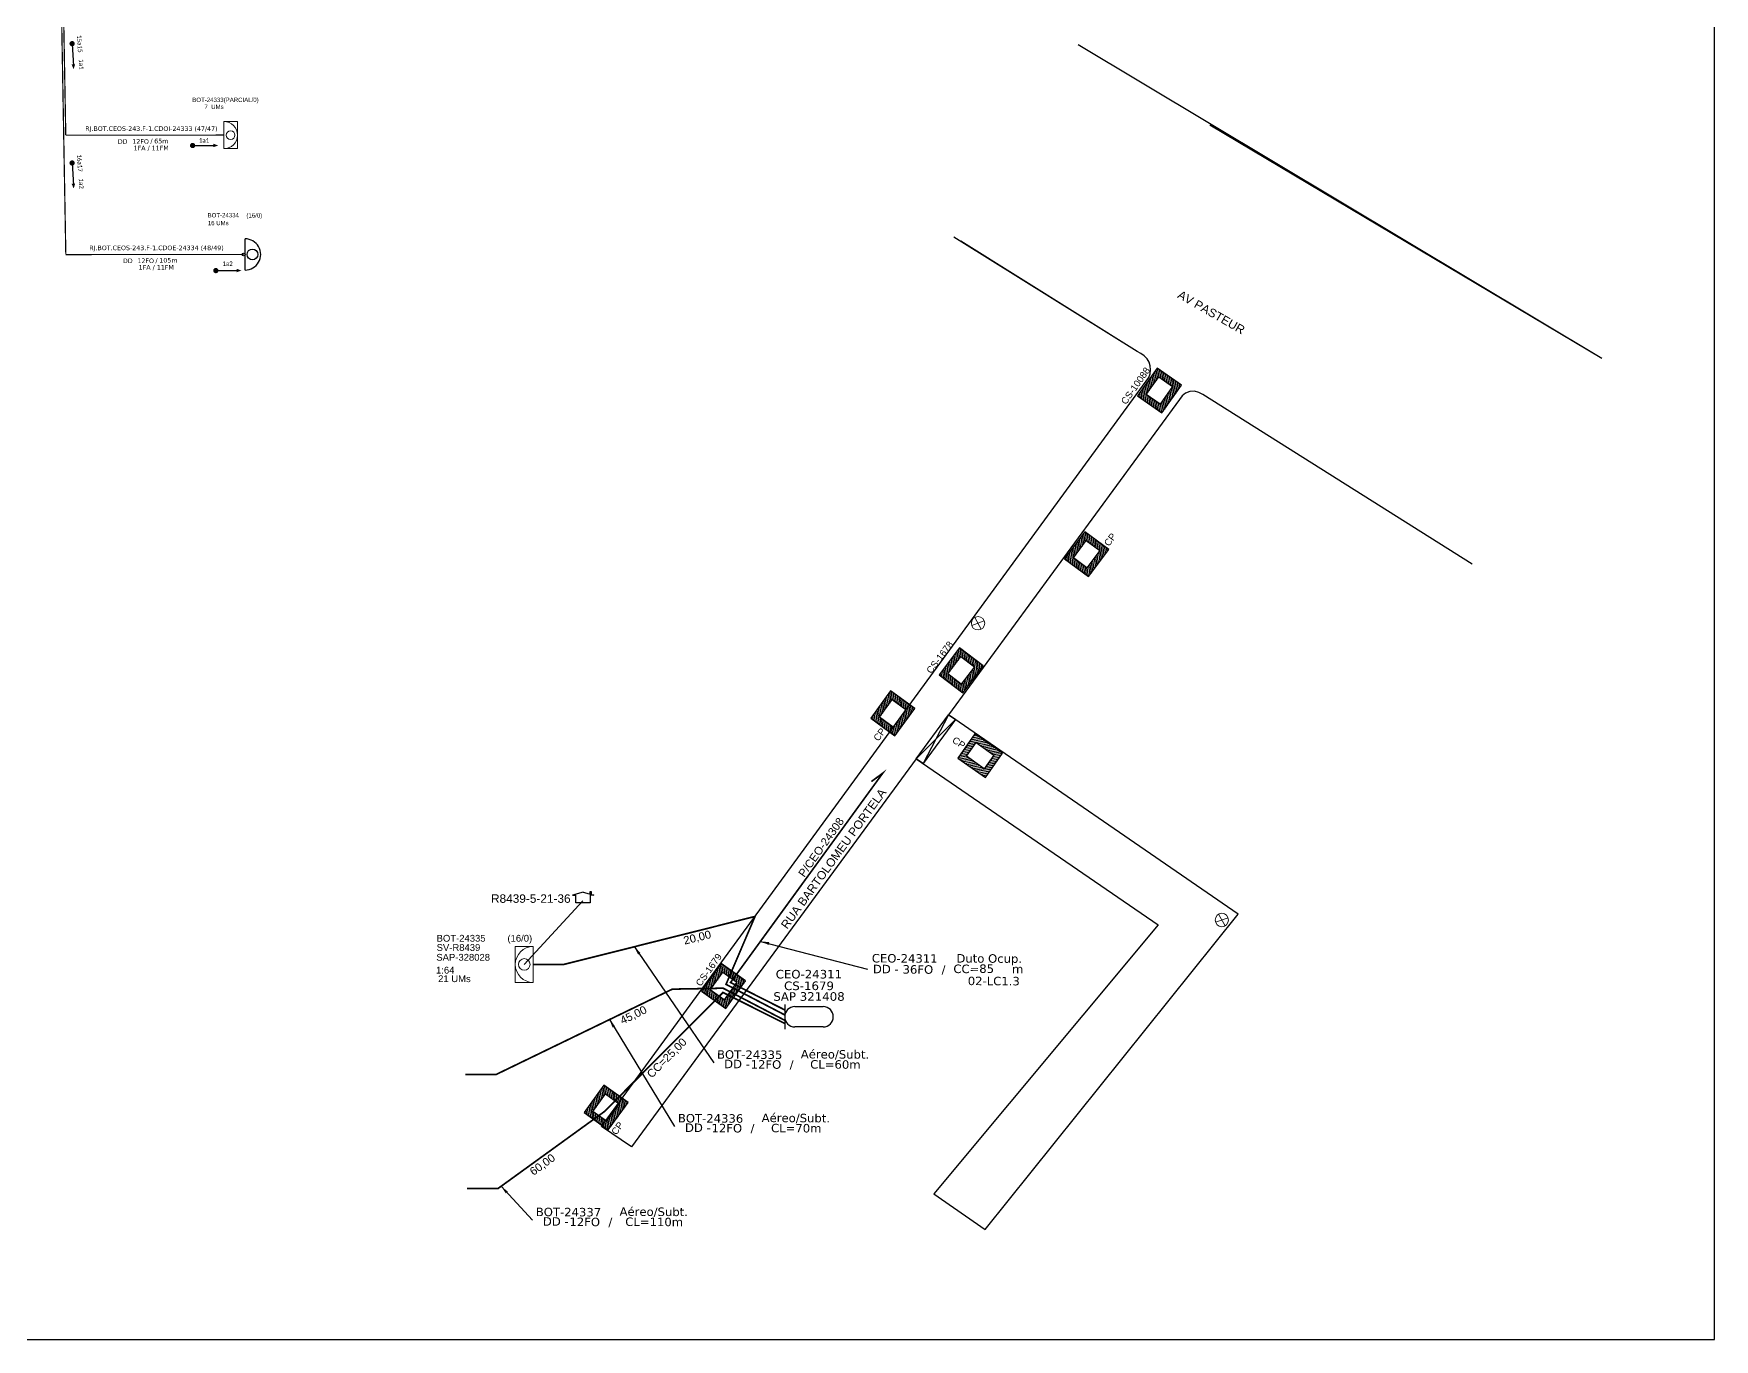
# Model space of a CAD drawing. Extents: x 890 to 4090, y 1694 to 3298.
# Drawn here: x 1332 to 1728.9, y 1694.1 to 2002.5 of the extents above; entities that cross this region are included whole.
import ezdxf
from ezdxf.enums import TextEntityAlignment as Align

# ---------------------------------------------------------------- set-up
doc = ezdxf.new("R2010")
doc.units = 0
doc.header["$MEASUREMENT"] = 0
doc.layers.get('0').update_dxf_attribs({"linetype": 'CONTINUOUS'})
for name, color, linetype in [('10.1-Caixas Subterrâneas', 5, 'CONTINUOUS'), ('20.4-CEOS', 1, 'CONTINUOUS'), ('20.5-CEO', 1, 'CONTINUOUS'), ('CAP a instalar', 1, 'CONTINUOUS'), ('CDO_POSTE', 1, 'CONTINUOUS'), ('label_cabos', 7, 'CONTINUOUS'), ('locais', 7, 'CONTINUOUS'), ('METRAGEM', 92, 'CONTINUOUS'), ('QUADRA', 94, 'CONTINUOUS'), ('SETA', 7, 'CONTINUOUS'), ('surveys', 7, 'CONTINUOUS'), ('surveys legendas', 7, 'CONTINUOUS')]:
    doc.layers.add(name, color=color, linetype=linetype)
for name, color, linetype, lineweight in [('10.4-Postes', 1, 'CONTINUOUS', 0), ("20.0-LEGENDA DOS CDO'S", 1, 'CONTINUOUS', 0), ('20.1-CDO_INTERIOR', 1, 'CONTINUOUS', 0), ('20.2-CDO_POSTE', 1, 'CONTINUOUS', 5), ('40.1-ETIQUETAS', 1, 'CONTINUOUS', 20), ('Segmento Logradouro Texto', 251, 'CONTINUOUS', 0)]:
    doc.layers.add(name, color=color, linetype=linetype, lineweight=lineweight)
doc.layers.add('DROP DE CLIENTE', color=140, linetype='CONTINUOUS', plot=False)
doc.styles.add('ARIAL', font='arial.ttf')
doc.styles.add('DIGICADE', font='arial.ttf')
doc.styles.add('siredit', font='verdana.ttf')
doc.dimstyles.new('CC', dxfattribs={"dimtxt": 1, "dimasz": 2, "dimexe": 0.18, "dimexo": 0.0625, "dimgap": 0.09, "dimtad": 0, "dimdec": 0, "dimrnd": 1, "dimzin": 0, "dimdsep": 46, "dimtxsty": 'siredit', "dimblk": 'NONE', "dimcen": 0, "dimse1": 1, "dimse2": 1, "dimsd1": 1, "dimsd2": 1, "dimclrt": 7, "dimadec": 0, "dimazin": 0, "dimtfac": 1, "dimtdec": 0, "dimtofl": 0, "dimtmove": 0, "dimatfit": 3, "dimfxl": 0, "dimtolj": 1, "dimtzin": 0, "dimarcsym": 0})

# ---------------------------------------------------------------- blocks, each defined once
blk = doc.blocks.new('SURVEY_SURVEY')
for p, q in [((-0.0000126, 0.0000127), (-0.0000251, 0.000009)), ((-0.0000251, 0.000009), (-0.0000212, 0.000009)), ((-0.0000212, 0), (-0.0000212, 0.000009)), ((-0.000004, 0), (-0.0000212, 0)), ((-0.0000126, 0.0000127), (0, 0.000009)), ((-0.0000041, 0.0000132), (-0.0000028, 0.0000132)), ((-0.0000041, 0.0000103), (-0.0000041, 0.0000132)), ((0, 0.000009), (-0.000004, 0.000009)), ((-0.000004, 0.000009), (-0.000004, 0)), ((-0.0000028, 0.0000132), (-0.0000028, 0.0000099))]:
    blk.add_line(p, q)
blk = doc.blocks.new('POSTE_CELULA_9')
at = {"layer": '10.4-Postes', "color": 10}
for points in [[(-98.28, 125.14), (-100.92, 124.16)], [(-100.27, 125.89), (-98.93, 123.41)]]:
    blk.add_lwpolyline(points, dxfattribs=at)
blk.add_circle((-99.6, 124.65), 1.41, dxfattribs=at)
blk = doc.blocks.new('*X341')
at = {"color": 0, "linetype": 'Continuous'}
for p, q in [((-1.25, 0.34099), (-0.49099, 1.1)), ((-1.25, 0.517767), (-0.667767, 1.1)), ((-1.25, 0.694544), (-0.844544, 1.1)), ((-1.25, 0.87132), (-1.02132, 1.1)), ((-1.25, 1.048097), (-1.198097, 1.1)), ((-1.25, 0.164214), (-0.8035, 0.610714)), ((-1.25, -0.012563), (-0.8035, 0.433937)), ((-1.25, -0.18934), (-0.8035, 0.25716)), ((-1.25, -0.366117), (-0.8035, 0.080383)), ((-0.789214, 0.625), (-0.314214, 1.1)), ((-0.612437, 0.625), (-0.137437, 1.1)), ((-0.43566, 0.625), (0.03934, 1.1)), ((-0.258883, 0.625), (0.216117, 1.1)), ((-0.082107, 0.625), (0.392893, 1.1)), ((0.09467, 0.625), (0.56967, 1.1)), ((0.271447, 0.625), (0.746447, 1.1)), ((0.448223, 0.625), (0.923223, 1.1)), ((0.625, 0.625), (1.1, 1.1)), ((0.801777, 0.625), (1.25, 1.073223)), ((0.8035, 0.449947), (1.25, 0.896447)), ((0.8035, 0.27317), (1.25, 0.71967)), ((0.8035, 0.096393), (1.25, 0.542893)), ((0.8035, -0.080383), (1.25, 0.366117)), ((0.8035, -0.25716), (1.25, 0.18934)), ((0.8035, -0.433937), (1.25, 0.012563)), ((-1.25, -0.542893), (-0.8035, -0.096393)), ((-1.25, -0.71967), (-0.8035, -0.27317)), ((-1.25, -0.896447), (-0.8035, -0.449947)), ((-1.25, -1.073223), (-0.801777, -0.625)), ((-1.1, -1.1), (-0.625, -0.625)), ((-0.923223, -1.1), (-0.448223, -0.625)), ((-0.746447, -1.1), (-0.271447, -0.625)), ((-0.56967, -1.1), (-0.09467, -0.625)), ((-0.392893, -1.1), (0.082107, -0.625)), ((-0.216117, -1.1), (0.258883, -0.625)), ((-0.03934, -1.1), (0.43566, -0.625)), ((0.137437, -1.1), (0.612437, -0.625)), ((0.314214, -1.1), (0.789214, -0.625)), ((0.49099, -1.1), (1.25, -0.34099)), ((0.667767, -1.1), (1.25, -0.517767)), ((0.8035, -0.610714), (1.25, -0.164214)), ((0.844544, -1.1), (1.25, -0.694544)), ((1.02132, -1.1), (1.25, -0.87132)), ((1.198097, -1.1), (1.25, -1.048097))]:
    blk.add_line(p, q, dxfattribs=at)
blk = doc.blocks.new('MANHOLE_MQ')
at = {"color": 0, "linetype": 'Continuous'}
for p, q in [((0.00000623, 0.00000569), (-0.00000627, 0.00000569)), ((-0.00000627, 0.00000569), (-0.00000627, -0.00000531)), ((-0.00000404, 0.00000331), (0.00000399, 0.00000331)), ((-0.00000404, -0.00000294), (-0.00000404, 0.00000331)), ((0.00000399, 0.00000331), (0.00000399, -0.00000294)), ((0.00000623, -0.00000531), (0.00000623, 0.00000569)), ((-0.00000627, -0.00000531), (0.00000623, -0.00000531)), ((0.00000399, -0.00000294), (-0.00000404, -0.00000294)), ((0.00000399, -0.00000294), (0.00000399, -0.00000294))]:
    blk.add_line(p, q, dxfattribs=at)
at = {"color": 0, "linetype": 'Continuous', "xscale": 5e-06, "yscale": 5e-06, "zscale": 1e-05}
blk.add_blockref('*X341', (-0.00000002, 0.00000019), dxfattribs=at)
blk = doc.blocks.new('Inst CB DT OCUP CFOA-SM-DD-S-36')
at = {"layer": 'label_cabos', "color": 0, "style": 'siredit'}
for tag, flags, p in [('ID_ATIVIDADE', 3, (1.31, 2.67)), ('FATOR', 1, (11.56, 2.55))]:
    blk.add_attdef(tag, text='', height=1, rotation=359.69, dxfattribs=dict(at, flags=flags)).set_placement(p, align=Align.MIDDLE_CENTER)
for tag, p in [('TIPO_CABO', (1.11, 0)), ('DESTINO_CABO', (3.13, 1.26)), ('CABO', (4.69, -0.05)), ('/', (7.71, -0.05)), ('LANCE', (10.41, 0.02)), ('TIPO_CABO', (13.11, 1.24)), ('UND', (16.46, 0)), ('FID', (13.65, -1.41))]:
    blk.add_attdef(tag, text='', height=1, rotation=359.69, dxfattribs=at).set_placement(p, align=Align.MIDDLE_CENTER)
blk.add_attdef('QTDE', (11.93, -0.45), '', height=1, rotation=359.69, dxfattribs=at)
blk = doc.blocks.new('_None')
blk = doc.blocks.new('LEGENDA DOS CABOS')
at = {"layer": 'label_cabos', "color": 0, "style": 'siredit'}
for tag, p in [('ID', (4.24, 1.63)), ('XX', (14.31, 1.67)), ('TIPO_CABO', (2.74, 0.52)), ('CABO', (6.16, 0.47)), ('/', (9.19, 0.47)), ('METROS', (14.36, 0.47))]:
    blk.add_attdef(tag, text='', height=1, rotation=359.69, dxfattribs=at).set_placement(p, align=Align.MIDDLE_CENTER)
blk = doc.blocks.new('CDOE-TEXTO PADRÃO')
at = {"layer": "20.0-LEGENDA DOS CDO'S", "color": 0, "style": 'ARIAL'}
for tag, p in [('CDO_N', (0.49, 7.39)), ('SAP', (0.51, 1.67)), ('CORDOALHA', (0.5, 4.33)), ('SPLITER_1', (0.59, -0.91)), ('(XX-XX_F)S', (0.54, -8.29)), ('SPLITER_2', (0.6, -3.55)), ('(XX-XX_L)S', (0.55, -10.83)), ('UMS', (0.55, -13.15))]:
    blk.add_attdef(tag, p, '', height=1.7, rotation=0.11799, dxfattribs=at)
blk.add_attdef('FIBRAS_UTILIZADAS', text='', height=1.7, rotation=0.11799, dxfattribs=at).set_placement((19.77, 7.43), align=Align.CENTER)
blk = doc.blocks.new('ETIQUETA_RS5F')
at = {"layer": '40.1-ETIQUETAS', "color": 0, "style": 'siredit'}
blk.add_text('/', height=1.5, dxfattribs=at).set_placement((1.55, -1.95), align=Align.MIDDLE_RIGHT)
for tag, p in [('ETIQUETA_R_SECUNDARIA', (1.18, 2.1)), ('ETIQUETA_R_PRIMARIA', (1.18, 4.1)), ('F_ATIVAS/F_MORTAS', (1.11, -4.24))]:
    blk.add_attdef(tag, text='', height=1.5, dxfattribs=at).set_placement(p, align=Align.MIDDLE_CENTER)
for tag, p in [('TIPO_CABO', (-6.62, -2.12)), ('CAP_CABO', (0.37, -2.09))]:
    blk.add_attdef(tag, text='', height=1.5, dxfattribs=at).set_placement(p, align=Align.MIDDLE_RIGHT)
blk.add_attdef('METROS', text='', height=1.5, dxfattribs=at).set_placement((2.11, -1.95), align=Align.MIDDLE_LEFT)
for tag, p in [('FUSÃO_1', (0.82, -8.39)), ('FUSÃO_2', (0.82, -10.6)), ('FUSÃO_3', (0.82, -12.93)), ('FUSÃO_4', (0.82, -15.14)), ('FUSÃO_5', (0.82, -17.16))]:
    blk.add_attdef(tag, text='', height=1.5, dxfattribs=at).set_placement(p, align=Align.CENTER)
blk = doc.blocks.new('CDOI_INT')
at = {"layer": '20.1-CDO_INTERIOR', "color": 0, "lineweight": 18}
blk.add_lwpolyline([(4.25, -4.25), (4.25, 4.25), (0, 4.25), (0, -4.25)], close=True, dxfattribs=at)
blk.add_circle((2.12, 0), 1.36, dxfattribs=at)
blk.add_arc((0, 0), 4.25, 270, 90, dxfattribs=at)
at = {"layer": "20.0-LEGENDA DOS CDO'S", "color": 0, "style": 'ARIAL'}
for tag, p in [('CDO_N', (-0.08, 10.38)), ('SPLITER_1', (21.18, 10.38)), ('SAP', (-0.08, 6.23)), ('SURVEY', (-0.08, 8.2)), ('SPLITER_2', (21.19, 8.68)), ('1:XX', (5.94, -2.22)), ('UMS', (5.94, -4.24))]:
    blk.add_attdef(tag, p, '', height=1.36, dxfattribs=at)
blk.add_attdef('FIBRAS_UTILIZADAS', text='', height=1.36, dxfattribs=at).set_placement((15.34, 10.38), align=Align.CENTER)

msp = doc.modelspace()

# ---------------------------------------------------------------- linework, layer by layer
msp.add_lwpolyline([(890.38, 1694.07), (1728.95, 1694.07), (1728.95, 2288.07), (890.38, 2288.07), (890.38, 1694.07)])
at = {"const_width": 0.62, "elevation": 2.2}
for points in [[(1341.07, 2000.46, 1), (1341.11, 1999.84, 1)], [(1369.24, 1976.09, 1), (1369.86, 1976.09, 1)], [(1341.07, 1972.28, 1), (1341.11, 1971.66, 1)], [(1374.73, 1946.55, 1), (1375.35, 1946.55, 1)]]:
    msp.add_lwpolyline(points, format="xyb", close=True, dxfattribs=at)
at = {"linetype": 'Continuous'}
msp.add_lwpolyline([(1540.43, 1831.25), (1548.04, 1841.63), (1549.69, 1840.49), (1542.1, 1830.1), (1540.43, 1831.25), (1549.69, 1840.49), (1548.04, 1841.63), (1542.1, 1830.1)], dxfattribs=at)
at = {"layer": '20.1-CDO_INTERIOR', "color": 1, "lineweight": 18}
msp.add_lwpolyline([(1445.77, 1778.4), (1445.76, 1786.9), (1450.01, 1786.9), (1450.02, 1778.4)], close=True, dxfattribs=at)
msp.add_circle((1447.89, 1782.65), 1.36, dxfattribs=at)
msp.add_arc((1450.01, 1782.65), 4.25, 90.0276, 270.0276, dxfattribs=at)
at = {"layer": '20.5-CEO', "color": 5}
for p, q in [((1511.77, 1772.67), (1518.48, 1772.67)), ((1518.48, 1767.89), (1511.77, 1767.89))]:
    msp.add_line(p, q, dxfattribs=at)
msp.add_lwpolyline([(1509.38, 1773.16), (1509.38, 1767.39)], dxfattribs=at)
for centre, start, end in [((1511.77, 1770.28), 90, 270), ((1518.48, 1770.28), 270, 90)]:
    msp.add_arc(centre, 2.39, start, end, dxfattribs=at)
at = {"layer": 'CAP a instalar', "color": 0, "ltscale": 7, "const_width": 0.289, "elevation": 2.2}
for points in [[(1339.61, 1950.36), (1335.11, 2203.83)], [(1339.61, 1950.33), (1381.6, 1950.36)]]:
    msp.add_lwpolyline(points, dxfattribs=at)
at = {"layer": 'CAP a instalar', "color": 8, "ltscale": 7, "const_width": 0.289, "elevation": 2.2}
for points in [[(1339.6, 1978.54), (1335.54, 2203.83)], [(1339.6, 1978.54), (1376.93, 1978.55)]]:
    msp.add_lwpolyline(points, dxfattribs=at)
at = {"layer": 'CAP a instalar', "color": 0, "ltscale": 5}
msp.add_lwpolyline([(1529.87, 1825.85, 0.4, 0.4, 0), (1532.56, 1827.84, 0.4, 0.4, 0), (1496.6, 1778.38, 0.4, 0.4, 0), (1509.38, 1771.91, 0, 0, 0)], format="xyseb", dxfattribs=at)
at = {"layer": 'CAP a instalar', "color": 1, "ltscale": 5}
msp.add_lwpolyline([(1450.01, 1782.65, 0.4, 0.4, 0), (1457.26, 1782.65, 0.4, 0.4, 0), (1502.38, 1793.98, 0.4, 0.4, 0), (1495.53, 1777.94, 0.4, 0.4, 0), (1509.38, 1770.73, 0, 0, 0)], format="xyseb", dxfattribs=at)
at = {"layer": 'CAP a instalar', "color": 8, "ltscale": 5}
for points in [[(1433.97, 1756.64, 0.4, 0.4, 0), (1441.22, 1756.64, 0.4, 0.4, 0), (1482.86, 1776.81, 0.4, 0.4, 0), (1494.85, 1777.03, 0.4, 0.4, 0), (1509.38, 1769.46, 0, 0, 0)], [(1434.39, 1729.68, 0.4, 0.4, 0), (1441.64, 1729.68, 0.4, 0.4, 0), (1466.8, 1747.89, 0.4, 0.4, 0), (1494.82, 1776.02, 0.4, 0.4, 0), (1509.38, 1768.71, 0, 0, 0)]]:
    msp.add_lwpolyline(points, format="xyseb", dxfattribs=at)
at = {"layer": 'CDO_POSTE', "color": 0}
msp.add_line((1381.94, 1946.68, 2.2), (1381.94, 1954.05, 2.2), dxfattribs=at)
for centre, major_axis, start_param, end_param in [((1381.94, 1950.36, 2.2), (-2.61, 2.61), 2.356194, 5.497787), ((1381.6, 1950.36, 2.2), (-0.241, 0.241), 2.35619449019234, 8.639379797371927), ((1383.69, 1950.36, 2.2), (0.899, 0.899), 3.926991, 10.210176)]:
    msp.add_ellipse(centre, major_axis=major_axis, ratio=1, start_param=start_param, end_param=end_param, dxfattribs=at)
at = {"layer": 'DROP DE CLIENTE', "linetype": 'Continuous'}
msp.add_lwpolyline([(1461.71, 1797.67), (1447.89, 1782.65)], dxfattribs=at)
at = {"layer": 'QUADRA'}
for p, q in [((1578.72, 1999.95), (1702.39, 1925.82)), ((1578.72, 1999.95), (1702.39, 1925.82)), ((1578.72, 1999.95), (1702.39, 1925.82)), ((1609.82, 1981.01), (1702.39, 1925.82)), ((1592.62, 1927.47), (1549.32, 1954.48)), ((1592.62, 1927.47), (1549.32, 1954.48)), ((1592.62, 1927.47), (1550.96, 1953.46)), ((1592.62, 1927.47), (1551.25, 1953.28)), ((1593.52, 1927), (1592.62, 1927.47)), ((1593.52, 1927), (1592.62, 1927.47)), ((1593.52, 1927), (1592.62, 1927.47)), ((1593.52, 1927), (1592.62, 1927.47)), ((1594.31, 1926.43), (1593.52, 1927)), ((1594.31, 1926.43), (1593.52, 1927)), ((1594.31, 1926.43), (1593.52, 1927)), ((1594.31, 1926.43), (1593.52, 1927)), ((1594.96, 1925.72), (1594.31, 1926.43)), ((1594.96, 1925.72), (1594.31, 1926.43)), ((1594.96, 1925.72), (1594.31, 1926.43)), ((1594.96, 1925.72), (1594.31, 1926.43)), ((1595.44, 1924.91), (1594.96, 1925.72)), ((1595.44, 1924.91), (1594.96, 1925.72)), ((1595.44, 1924.91), (1594.96, 1925.72)), ((1595.44, 1924.91), (1594.96, 1925.72)), ((1466.14, 1744.36), (1595.36, 1921.3)), ((1466.14, 1744.36), (1595.36, 1921.3)), ((1466.14, 1744.36), (1595.36, 1921.3)), ((1466.14, 1744.36), (1595.36, 1921.3)), ((1595.36, 1921.3), (1595.69, 1922.17)), ((1595.36, 1921.3), (1595.69, 1922.17)), ((1595.36, 1921.3), (1595.69, 1922.17)), ((1595.36, 1921.3), (1595.69, 1922.17)), ((1595.73, 1924.02), (1595.44, 1924.91)), ((1595.73, 1924.02), (1595.44, 1924.91)), ((1595.73, 1924.02), (1595.44, 1924.91)), ((1595.73, 1924.02), (1595.44, 1924.91)), ((1595.69, 1922.17), (1595.81, 1923.09)), ((1595.69, 1922.17), (1595.81, 1923.09)), ((1595.69, 1922.17), (1595.81, 1923.09)), ((1595.69, 1922.17), (1595.81, 1923.09)), ((1595.81, 1923.09), (1595.73, 1924.02)), ((1595.81, 1923.09), (1595.73, 1924.02)), ((1595.81, 1923.09), (1595.73, 1924.02)), ((1595.81, 1923.09), (1595.73, 1924.02)), ((1604.06, 1917.58), (1603.23, 1916.93)), ((1604.06, 1917.58), (1603.23, 1916.93)), ((1604.06, 1917.58), (1603.23, 1916.93)), ((1604.06, 1917.58), (1603.23, 1916.93)), ((1605.07, 1917.95), (1604.06, 1917.58)), ((1605.07, 1917.95), (1604.06, 1917.58)), ((1605.07, 1917.95), (1604.06, 1917.58)), ((1605.07, 1917.95), (1604.06, 1917.58)), ((1606.16, 1918.03), (1605.07, 1917.95)), ((1606.16, 1918.03), (1605.07, 1917.95)), ((1606.16, 1918.03), (1605.07, 1917.95)), ((1606.16, 1918.03), (1605.07, 1917.95)), ((1607.22, 1917.78), (1606.16, 1918.03)), ((1607.22, 1917.78), (1606.16, 1918.03)), ((1607.22, 1917.78), (1606.16, 1918.03)), ((1607.22, 1917.78), (1606.16, 1918.03)), ((1608.15, 1917.25), (1607.22, 1917.78)), ((1608.15, 1917.25), (1607.22, 1917.78)), ((1608.15, 1917.25), (1607.22, 1917.78)), ((1608.15, 1917.25), (1607.22, 1917.78)), ((1671.76, 1877.23), (1608.15, 1917.25)), ((1671.76, 1877.23), (1608.15, 1917.25)), ((1671.76, 1877.23), (1608.15, 1917.25)), ((1671.76, 1877.23), (1608.15, 1917.25)), ((1602.65, 1916.07), (1548.04, 1841.63)), ((1602.65, 1916.07), (1548.04, 1841.63)), ((1602.65, 1916.07), (1548.04, 1841.63)), ((1602.65, 1916.07), (1548.04, 1841.63)), ((1603.23, 1916.93), (1602.65, 1916.07)), ((1603.23, 1916.93), (1602.65, 1916.07)), ((1603.23, 1916.93), (1602.65, 1916.07)), ((1603.23, 1916.93), (1602.65, 1916.07)), ((1540.43, 1831.25), (1473.18, 1739.57)), ((1540.43, 1831.25), (1473.18, 1739.57)), ((1540.43, 1831.25), (1473.18, 1739.57)), ((1540.43, 1831.25), (1473.18, 1739.57)), ((1473.18, 1739.57), (1466.14, 1744.36)), ((1466.14, 1744.36), (1466.14, 1744.36)), ((1466.14, 1744.36), (1466.14, 1744.36)), ((1473.18, 1739.57), (1466.14, 1744.36)), ((1466.14, 1744.36), (1466.14, 1744.36)), ((1466.14, 1744.36), (1466.14, 1744.36)), ((1473.18, 1739.57), (1466.14, 1744.36)), ((1466.14, 1744.36), (1466.14, 1744.36)), ((1466.14, 1744.36), (1466.14, 1744.36)), ((1473.18, 1739.57), (1466.14, 1744.36)), ((1466.14, 1744.36), (1466.14, 1744.36)), ((1466.14, 1744.36), (1466.14, 1744.36)), ((1473.18, 1739.57), (1473.18, 1739.57)), ((1473.18, 1739.57), (1473.18, 1739.57)), ((1473.18, 1739.57), (1473.18, 1739.57)), ((1473.18, 1739.57), (1473.18, 1739.57))]:
    msp.add_line(p, q, dxfattribs=at)
msp.add_lwpolyline([(1540.43, 1831.25), (1597.57, 1792.02), (1544.61, 1728.46), (1556.74, 1720), (1616.51, 1794.49), (1548.04, 1841.63)], dxfattribs=at)
at = {"layer": 'SETA', "elevation": 2.2}
for points in [[(1341.09, 2000.15), (1341.41, 1994.83)], [(1369.55, 1976.09), (1374.88, 1976.09)], [(1341.09, 1971.97), (1341.41, 1966.65)], [(1375.04, 1946.55), (1380.37, 1946.55)]]:
    msp.add_lwpolyline(points, dxfattribs=at)
at = {"layer": 'SETA'}
for points in [[(1341.81, 1995.28, 2.2), (1341.46, 1994.12, 2.2), (1340.98, 1995.23, 2.2)], [(1374.45, 1976.51, 2.2), (1375.59, 1976.1, 2.2), (1374.45, 1975.69, 2.2)], [(1341.81, 1967.1, 2.2), (1341.47, 1965.94, 2.2), (1340.98, 1967.05, 2.2)], [(1379.94, 1946.97, 2.2), (1381.08, 1946.56, 2.2), (1379.94, 1946.15, 2.2)]]:
    msp.add_solid(points, dxfattribs=at)

# ---------------------------------------------------------------- block references
at = {"color": 0, "lineweight": 0}
ref = msp.add_blockref('Inst CB DT OCUP CFOA-SM-DD-S-36', (1531.47, 1781.56), dxfattribs=dict(at, xscale=2, yscale=2, zscale=2))
ref.add_attrib('DESTINO_CABO', 'CEO-24311', dxfattribs={"layer": 'label_cabos', "color": 0, "height": 2, "rotation": 359.69, "style": 'siredit'}).set_placement((1537.73, 1784.08), align=Align.MIDDLE_CENTER)
ref.add_attrib('TIPO_CABO', 'Duto Ocup.', dxfattribs={"layer": 'label_cabos', "color": 0, "height": 2, "rotation": 359.69, "style": 'siredit'}).set_placement((1557.69, 1784.05), align=Align.MIDDLE_CENTER)
ref.add_attrib('/', '/', dxfattribs={"layer": 'label_cabos', "color": 0, "height": 2, "rotation": 359.69, "style": 'siredit'}).set_placement((1546.9, 1781.46), align=Align.MIDDLE_CENTER)
ref.add_attrib('FID', '02-LC1.3', dxfattribs={"layer": 'label_cabos', "color": 0, "height": 2, "rotation": 359.69, "style": 'siredit'}).set_placement((1558.77, 1778.73), align=Align.MIDDLE_CENTER)
ref.add_attrib('LANCE', 'CC=', dxfattribs={"layer": 'label_cabos', "color": 0, "height": 2, "rotation": 359.69, "style": 'siredit'}).set_placement((1552.29, 1781.6), align=Align.MIDDLE_CENTER)
ref.add_attrib('UND', 'm', dxfattribs={"layer": 'label_cabos', "color": 0, "height": 2, "rotation": 359.69, "style": 'siredit'}).set_placement((1564.4, 1781.56), align=Align.MIDDLE_CENTER)
ref.add_attrib('CABO', '36FO', dxfattribs={"layer": 'label_cabos', "color": 0, "height": 2, "rotation": 359.69, "style": 'siredit'}).set_placement((1540.84, 1781.46), align=Align.MIDDLE_CENTER)
ref.add_attrib('TIPO_CABO', 'DD - ', dxfattribs={"layer": 'label_cabos', "color": 0, "height": 2, "rotation": 359.69, "style": 'siredit'}).set_placement((1533.7, 1781.55), align=Align.MIDDLE_CENTER)
ref.add_attrib('QTDE', '85', (1555.33, 1780.65), dxfattribs={"layer": 'label_cabos', "color": 0, "height": 2, "rotation": 359.69, "style": 'siredit'})
at = {"layer": '10.1-Caixas Subterrâneas', "color": 30, "yscale": 639575.1086223164, "zscale": 639575.1086223164}
for p, xscale, rotation in [((1597.78, 1918.27), 639575.1086223164, 234.7828982117151), ((1580.59, 1879.63), 639575.1086223165, 233.3752063773877), ((1550.95, 1852.17), 639575.1086223164, 232.9137714706371), ((1534.8, 1842.02), 639575.1086223164, 234.0520737370764), ((1555.61, 1832.07), 639575.1086223163, 144.7984133941828), ((1494.83, 1777.6), 639575.1086223164, 234.3793967661449), ((1467.09, 1748.9), 639575.1086223163, 233.9501949920777)]:
    msp.add_blockref('MANHOLE_MQ', p, dxfattribs=dict(at, xscale=xscale, rotation=rotation))
at = {"layer": '20.1-CDO_INTERIOR', "color": 8, "ltscale": 11}
ref = msp.add_blockref('CDOI_INT', (1376.94, 1978.55, 2.2), dxfattribs=dict(at, xscale=0.7533554517852777, yscale=0.7533554517852777, zscale=0.7533554517852777))
ref.add_attrib('CDO_N', 'BOT-24333', dxfattribs={"layer": "20.0-LEGENDA DOS CDO'S", "color": 8, "height": 1.025, "style": 'ARIAL'}).set_placement((1376.88, 1986.37, 2.2), align=Align.RIGHT)
ref.add_attrib('FIBRAS_UTILIZADAS', '    (PARCIAL/0)', dxfattribs={"layer": "20.0-LEGENDA DOS CDO'S", "color": 8, "height": 1.0227, "style": 'ARIAL'}).set_placement((1380.23, 1986.37, 2.2), align=Align.CENTER)
ref.add_attrib('SURVEY', '7  UMs', dxfattribs={"layer": "20.0-LEGENDA DOS CDO'S", "color": 8, "height": 1.025, "style": 'ARIAL'}).set_placement((1376.88, 1984.73, 2.2), align=Align.RIGHT)
at = {"layer": '20.2-CDO_POSTE', "color": 0}
ref = msp.add_blockref('CDOE-TEXTO PADRÃO', (1377.5, 1952.25, 2.2), dxfattribs=dict(at, xscale=0.6024779562452673, yscale=0.6024779562452673, zscale=0.6024779544719101))
ref.add_attrib('CDO_N', 'BOT-24334', (1373.1, 1959.11, 2.2), dxfattribs={"layer": "20.0-LEGENDA DOS CDO'S", "color": 0, "height": 1.024, "rotation": 0.118, "style": 'ARIAL'})
ref.add_attrib('CORDOALHA', '16 UMs', (1373.14, 1957.26, 2.2), dxfattribs={"layer": "20.0-LEGENDA DOS CDO'S", "color": 0, "height": 1.024, "rotation": 0.118, "style": 'ARIAL'})
ref.add_attrib('FIBRAS_UTILIZADAS', '       (16/0)', dxfattribs={"layer": "20.0-LEGENDA DOS CDO'S", "color": 0, "height": 1.0241, "rotation": 0.118, "style": 'ARIAL'}).set_placement((1382.74, 1959.06, 2.2), align=Align.CENTER)
at = {"layer": '40.1-ETIQUETAS', "color": 8}
ref = msp.add_blockref('ETIQUETA_RS5F', (1358.97, 1978.56, 2.2), dxfattribs=dict(at, xscale=0.7229735360686504, yscale=0.7229735360686504, zscale=0.7229735360686504))
ref.add_attrib('ETIQUETA_R_SECUNDARIA', 'RJ.BOT.CEOS-243.F-1.CDOI-24333 (47/47)', dxfattribs={"color": 0, "height": 1.0845, "style": 'siredit'}).set_placement((1359.82, 1980.08, 2.2), align=Align.MIDDLE_CENTER)
ref.add_attrib('TIPO_CABO', 'DD', dxfattribs={"color": 0, "height": 1.084, "style": 'siredit'}).set_placement((1354.18, 1977.03, 2.2), align=Align.MIDDLE_RIGHT)
ref.add_attrib('CAP_CABO', '12FO', dxfattribs={"color": 0, "height": 1.084, "style": 'siredit'}).set_placement((1359.23, 1977.05, 2.2), align=Align.MIDDLE_RIGHT)
ref.add_attrib('METROS', '65m', dxfattribs={"color": 0, "height": 1.084, "style": 'siredit'}).set_placement((1360.49, 1977.15, 2.2), align=Align.MIDDLE_LEFT)
ref.add_attrib('F_ATIVAS/F_MORTAS', '1FA / 11FM', dxfattribs={"color": 0, "height": 1.084, "style": 'siredit'}).set_placement((1359.77, 1975.49, 2.2), align=Align.MIDDLE_CENTER)
at = {"layer": '40.1-ETIQUETAS', "color": 0}
ref = msp.add_blockref('ETIQUETA_RS5F', (1360.17, 1950.39, 2.2), dxfattribs=dict(at, xscale=0.7229735360686504, yscale=0.7229735360686504, zscale=0.7229735360686504))
ref.add_attrib('ETIQUETA_R_SECUNDARIA', 'RJ.BOT.CEOS-243.F-1.CDOE-24334 (48/49)', dxfattribs={"color": 0, "height": 1.0845, "style": 'siredit'}).set_placement((1361.02, 1951.91, 2.2), align=Align.MIDDLE_CENTER)
ref.add_attrib('TIPO_CABO', 'DD', dxfattribs={"color": 0, "height": 1.084, "style": 'siredit'}).set_placement((1355.39, 1948.86, 2.2), align=Align.MIDDLE_RIGHT)
ref.add_attrib('CAP_CABO', '12FO', dxfattribs={"color": 0, "height": 1.084, "style": 'siredit'}).set_placement((1360.43, 1948.87, 2.2), align=Align.MIDDLE_RIGHT)
ref.add_attrib('METROS', '105m', dxfattribs={"color": 0, "height": 1.084, "style": 'siredit'}).set_placement((1361.7, 1948.97, 2.2), align=Align.MIDDLE_LEFT)
ref.add_attrib('F_ATIVAS/F_MORTAS', '1FA / 11FM', dxfattribs={"color": 0, "height": 1.084, "style": 'siredit'}).set_placement((1360.97, 1947.32, 2.2), align=Align.MIDDLE_CENTER)
at = {"layer": 'label_cabos', "color": 0, "lineweight": 0, "xscale": 2, "yscale": 2, "zscale": 2}
for p, values in [((1492.64, 1758.08), {'ID': 'BOT-24335', 'CABO': '12FO', 'METROS': 'CL=60m', 'XX': 'Aéreo/Subt.', '/': '/', 'TIPO_CABO': 'DD -'}), ((1483.4, 1743.03), {'ID': 'BOT-24336', 'CABO': '12FO', 'METROS': 'CL=70m', 'XX': 'Aéreo/Subt.', '/': '/', 'TIPO_CABO': 'DD -'}), ((1449.84, 1720.89), {'ID': 'BOT-24337', 'CABO': '12FO', 'METROS': 'CL=110m', 'XX': 'Aéreo/Subt.', '/': '/', 'TIPO_CABO': 'DD -'})]:
    msp.add_blockref('LEGENDA DOS CABOS', p, dxfattribs=at).add_auto_attribs(values)
at = {"layer": 'locais', "xscale": 1.118822477179497, "yscale": 1.118822477179497, "zscale": 1.118822477179497}
for p in [(1666.48, 1723.77), (1724.06, 1653.68)]:
    msp.add_blockref('POSTE_CELULA_9', p, dxfattribs=at)
at = {"layer": 'surveys', "color": 255, "xscale": 200000, "yscale": 200000, "zscale": 200000}
msp.add_blockref('SURVEY_SURVEY', (1464.28, 1797.2), dxfattribs=at)

# ---------------------------------------------------------------- texts
at = {"color": 0, "char_height": 1.0604, "width": 15.7182, "attachment_point": 5, "rotation": 273.4639}
for s, insert in [('\\C7;\\fCalibri|b0|i0|c0|p34;15a15', (1342.88, 2000.12, 2.2)), ('\\C7;\\fCalibri|b0|i0|c0|p34;1a1', (1343.26, 1995.27, 2.2)), ('\\C7;\\fCalibri|b0|i0|c0|p34;16a17', (1342.89, 1971.94, 2.2)), ('\\C7;\\fCalibri|b0|i0|c0|p34;1a2', (1343.26, 1967.09, 2.2))]:
    msp.add_mtext(s, dxfattribs=dict(at, insert=insert))
at = {"color": 0, "char_height": 1.0604, "width": 15.7182, "attachment_point": 5}
for s, insert in [('\\C7;\\fCalibri|b0|i0|c0|p34;1a1', (1372.25, 1977.29, 2.2)), ('\\C7;\\fCalibri|b0|i0|c0|p34;1a2', (1377.81, 1948.18, 2.2))]:
    msp.add_mtext(s, dxfattribs=dict(at, insert=insert))
at = {"layer": '10.1-Caixas Subterrâneas', "color": 30, "style": 'ARIAL'}
for s, rotation, p in [('CS-10088', 54.7829, (1589.98, 1914.76)), ('CP', 53.3752, (1585.95, 1881.28)), ('CS-1678', 52.9138, (1543.98, 1851.19)), ('CP', 54.0521, (1531.51, 1835.24)), ('CP', 324.7984, (1548.78, 1835.27)), ('CS-1679', 54.3794, (1489.53, 1777.32)), ('CP', 53.9502, (1469.59, 1742.21))]:
    msp.add_text(s, height=1.6, rotation=rotation, dxfattribs=at).set_placement(p)
at = {"layer": "20.0-LEGENDA DOS CDO'S", "color": 1, "style": 'ARIAL'}
for s, p in [('   SV-R8439', (1431.41, 1785.85)), ('     BOT-24335', (1431.41, 1788.03)), ('21 UMs', (1431.39, 1778.47))]:
    msp.add_text(s, height=1.6, rotation=359.9724, dxfattribs=at).set_placement(p, align=Align.CENTER)
at = {"layer": "20.0-LEGENDA DOS CDO'S", "color": 1, "linetype": 'Continuous', "style": 'ARIAL'}
msp.add_text('(16/0)', height=1.6, rotation=359.9724, dxfattribs=at).set_placement((1446.83, 1788.03), align=Align.CENTER)
for s, p in [('SAP-328028', (1439.79, 1783.53)), ('1:64', (1431.39, 1780.49))]:
    msp.add_text(s, height=1.6, rotation=359.9724, dxfattribs=at).set_placement(p, align=Align.RIGHT)
at = {"layer": '20.4-CEOS', "color": 5, "style": 'siredit'}
msp.add_text('CEO-24311', height=2.019, dxfattribs=at).set_placement((1515.1, 1781.35), align=Align.TOP_CENTER)
at = {"layer": '20.5-CEO', "color": 5, "style": 'siredit'}
for s, p in [('CS-1679', (1515.13, 1778.61)), ('SAP 321408', (1515.13, 1776.09))]:
    msp.add_text(s, height=2.028, dxfattribs=at).set_placement(p, align=Align.TOP_CENTER)
at = {"layer": 'METRAGEM', "style": 'ARIAL'}
for s, height, rotation, p in [('P/CEO-24308', 1.8898, 54.5823, (1514, 1803.09)), ('20,00', 1.89, 14.1002, (1485.76, 1787.32)), ('45,00', 1.89, 25.8561, (1471.08, 1768.42)), ('CC=25,00', 1.89, 45.116, (1477.97, 1755.66)), ('60,00', 1.89, 35.8909, (1450.04, 1732.68))]:
    msp.add_text(s, height=height, rotation=rotation, dxfattribs=at).set_placement(p)
at = {"layer": 'Segmento Logradouro Texto', "color": 5, "linetype": 'Continuous', "char_height": 2, "attachment_point": 1, "style": 'DIGICADE'}
for s, insert, width, rotation in [('\\fArial|b0|i0|c0|p34;\\W1.0000000000;\\T1.0000000000;\\o\\lAV PASTEUR', (1602.97, 1941.98), 18.4802, 330.1427), ('\\fArial|b0|i0|c0|p34;\\W1.0000000000;\\T1.0000000000;\\o\\lAV PASTEUR', (1602.97, 1941.98), 18.4802, 330.1427), ('\\fArial|b0|i0|c0|p34;\\W1.0000000000;\\T1.0000000000;\\o\\lRUA BARTOLOMEU PORTELA', (1508.35, 1792.02), 40.6194, 54.0007)]:
    msp.add_mtext(s, dxfattribs=dict(at, insert=insert, width=width, rotation=rotation))
at = {"layer": 'surveys legendas', "style": 'ARIAL'}
msp.add_text('R8439-5-21-36', height=2, dxfattribs=at).set_placement((1440.03, 1797.2))

# ---------------------------------------------------------------- leaders
at = {"layer": 'label_cabos'}
for points in [[(1473.89, 1786.83), (1492.64, 1759.44)], [(1503.71, 1788.09), (1528.94, 1781.53)], [(1467.99, 1769.61), (1483.4, 1744.38)], [(1442.4, 1730.23), (1449.84, 1722.25)]]:
    msp.add_leader(points, dimstyle='CC', override={"dimgap": 0.09, "dimtad": 0}, dxfattribs=at)

doc.saveas('drawing.dxf')
